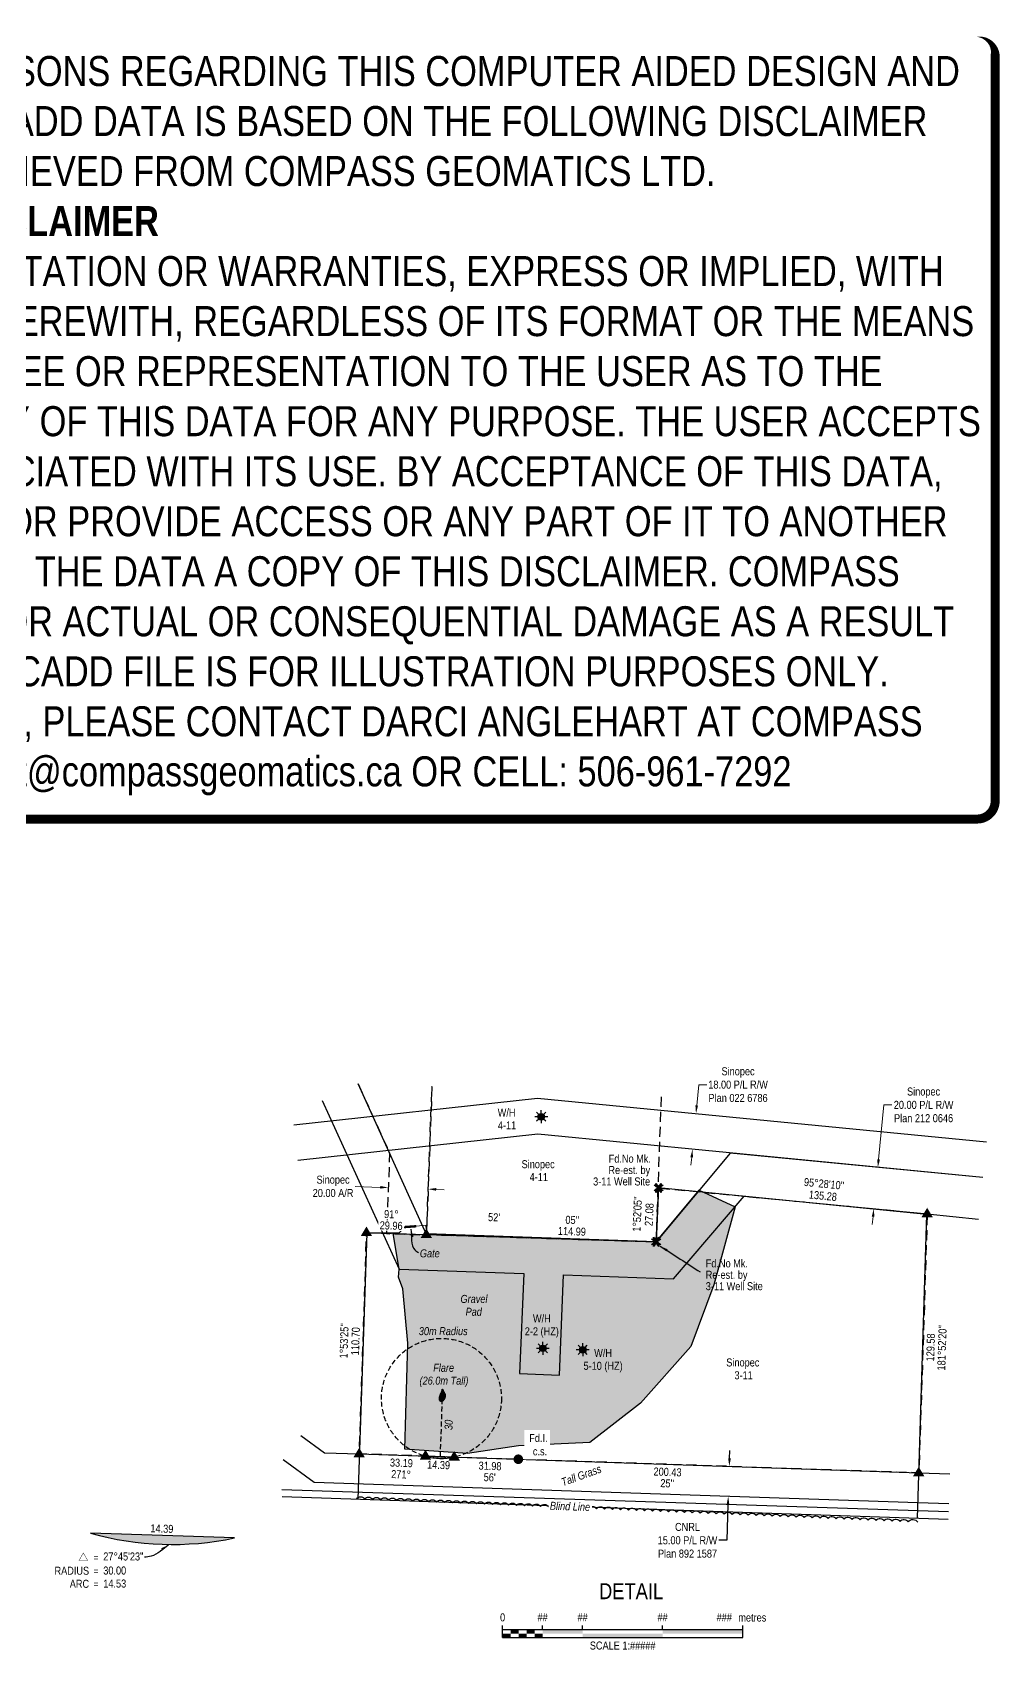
# Model space of a CAD drawing. Extents: x 354407 to 356825, y 6091735 to 6093884.
# Drawn here: x 355616 to 356825, y 6091863 to 6093884 of the extents above; entities that cross this region are included whole.
import ezdxf
from ezdxf.enums import TextEntityAlignment as Align

# ---------------------------------------------------------------- set-up
doc = ezdxf.new("R2010")
doc.units = 0
doc.header["$LTSCALE"] = 5
for name, pattern in [('0', [1, 1, 0]), ('foc-ACCESSROAD', [3.75, 2.5, -1.25]), ('foc-TIELINE', [1.875, 1.25, -0.625])]:
    doc.linetypes.add(name, pattern=pattern)
for name, color, linetype in [('AS-FENCE', 48, 'foc-FENCE'), ('AS-ROADS', 254, 'Continuous'), ('AS-SYMBOL', 7, 'Continuous'), ('C-AR', 13, 'foc-ACCESSROAD'), ('C-RW', 13, 'Continuous'), ('C-WS', 13, 'foc-ACCESSROAD'), ('C-WS-S', 13, 'Continuous'), ('DETAIL-T', 7, 'Continuous'), ('F-RW', 190, 'Continuous'), ('L-BD', 7, 'Continuous'), ('L-MON', 1, 'Continuous'), ('L-MON-T', 1, 'Continuous'), ('L-SEC', 7, 'Continuous'), ('P-BUFFER-PURPLE', 187, 'foc-TIELINE'), ('P-BUFFER-PURPLE-T', 187, 'Continuous'), ('P-TEMP-H', 41, 'Continuous'), ('P-TEMP_WORKSPACE', 46, 'Continuous'), ('T-BUSH', 110, '0'), ('T-BUSH-T', 110, 'Continuous'), ('T-TIE', 201, 'foc-TIELINE')]:
    doc.layers.add(name, color=color, linetype=linetype)
for name, color, linetype, lineweight in [('AS-GENERAL', 48, 'Continuous', 18), ('C-RW-T', 13, 'Continuous', 9), ('C-WS-T', 13, 'Continuous', 9), ('P-TEMP-T', 46, 'Continuous', 18), ('T-TEXT', 48, 'Continuous', 18), ('T-TIE-T', 201, 'Continuous', 18)]:
    doc.layers.add(name, color=color, linetype=linetype, lineweight=lineweight)
doc.layers.add('DISCLAIMER', color=7, linetype='Continuous', plot=False)
doc.styles.add('175L', font='ARIALN.TTF', dxfattribs={"height": 20})
doc.styles.add('80', font='ARIALN.TTF', dxfattribs={"height": 10})
doc.styles.add('80CG', font='ARIALN.TTF', dxfattribs={"height": 10})
doc.styles.add('80L', font='ARIALN.TTF', dxfattribs={"height": 10})
doc.styles.add('80LS', font='ARIALNI.TTF', dxfattribs={"height": 10})
doc.styles.add('foc-LtypeFont', font='ARIALN.TTF', dxfattribs={"height": 7.35})
doc.styles.add('MtXpl_Arial_Narrow', font='ARIALNI.TTF')
doc.linetypes.add('foc-FENCE', pattern='A,10,-1,["X",foc-LtypeFont,S=0.2,R=0,X=-0.625,Y=-0.75],-1.24', length=12.24)
doc.dimstyles.new('Compass 5 000', dxfattribs={"dimscale": 5, "dimtxt": 9, "dimasz": 2, "dimexe": 0.2, "dimexo": 0.0625, "dimgap": 0.5, "dimtad": 0, "dimtih": 1, "dimtoh": 1, "dimzin": 0, "dimdsep": 46, "dimtxsty": '80CG', "dimcen": 0.1, "dimse1": 1, "dimse2": 1, "dimclrd": 256, "dimclrt": 256, "dimaunit": 1, "dimadec": 4, "dimazin": 0, "dimtfac": 0.06, "dimtofl": 0, "dimtmove": 0, "dimatfit": 1, "dimfxl": 0.2, "dimtolj": 1, "dimtzin": 0, "dimlwd": -1, "dimarcsym": 0})

# ---------------------------------------------------------------- blocks, each defined once
blk = doc.blocks.new('GAS')
h = blk.add_hatch(color=255)
h.dxf.hatch_style = 1
edge = h.paths.add_edge_path()
edge.add_arc((0, 0), 0.9, 0, 360)
for p, q in [((-0.81, 0), (-1.62, 0)), ((-0.57, 0.57), (-1.14, 1.14)), ((0, 0.81), (0, 1.62)), ((0.57, 0.57), (1.14, 1.14)), ((1.62, 0), (0.81, 0)), ((-0.57, -0.57), (-1.14, -1.14)), ((0, -0.81), (0, -1.62)), ((1.14, -1.14), (0.57, -0.57))]:
    blk.add_line(p, q)
blk.add_circle((0, 0), 0.8)
blk = doc.blocks.new('FLARE')
h = blk.add_hatch(color=255)
h.dxf.hatch_style = 1
h.paths.add_polyline_path([(0.16, 2.41, 0.114147), (0.13, 2.43), (0.11, 2.44, 0.261551), (0.01, 2.42), (0, 2.41, 0.131268), (-0.03, 2.37), (-0.04, 2.35, 0.041497), (-0.05, 2.33), (-0.05, 2.29, 0.015174), (-0.05, 2.29), (-0.06, 2.24, 0.004376), (-0.06, 2.24), (-0.07, 2.18), (-0.08, 2.11), (-0.09, 2.05), (-0.1, 1.98), (-0.12, 1.91), (-0.14, 1.83), (-0.17, 1.76), (-0.19, 1.68), (-0.22, 1.61), (-0.26, 1.53), (-0.29, 1.46), (-0.32, 1.39), (-0.36, 1.32), (-0.39, 1.25, 0.000505), (-0.39, 1.25), (-0.43, 1.18, 0.002398), (-0.43, 1.18), (-0.46, 1.1, 0.004177), (-0.46, 1.1), (-0.5, 1.03, 0.005735), (-0.5, 1.03), (-0.53, 0.95, 0.006994), (-0.53, 0.95), (-0.56, 0.87, 0.00791), (-0.57, 0.87), (-0.6, 0.78, 0.008323), (-0.6, 0.78), (-0.63, 0.69, 0.008095), (-0.63, 0.68), (-0.66, 0.59, 0.008067), (-0.66, 0.59), (-0.68, 0.49, 0.008387), (-0.68, 0.49), (-0.7, 0.39, 0.009056), (-0.71, 0.38), (-0.72, 0.28, 0.010123), (-0.72, 0.28), (-0.74, 0.18, 0.011689), (-0.74, 0.18), (-0.75, 0.08, 0.013925), (-0.75, 0.08), (-0.75, -0.02, 0.016488), (-0.75, -0.02), (-0.75, -0.11, 0.017255), (-0.75, -0.12), (-0.74, -0.2, 0.01735), (-0.74, -0.2), (-0.73, -0.28, 0.017311), (-0.73, -0.29), (-0.71, -0.36, 0.01715), (-0.71, -0.36), (-0.69, -0.43, 0.016886), (-0.69, -0.44), (-0.66, -0.5, 0.016546), (-0.66, -0.5), (-0.63, -0.56, 0.016164), (-0.63, -0.56), (-0.6, -0.61, 0.016329), (-0.6, -0.62), (-0.57, -0.66, 0.018828), (-0.57, -0.67), (-0.54, -0.71, 0.022087), (-0.53, -0.71), (-0.5, -0.75, 0.025345), (-0.49, -0.76), (-0.46, -0.78, 0.028234), (-0.45, -0.79), (-0.42, -0.82, 0.030298), (-0.41, -0.82), (-0.37, -0.84, 0.031129), (-0.36, -0.85), (-0.32, -0.86, 0.030544), (-0.31, -0.87), (-0.27, -0.88, 0.028465), (-0.26, -0.88), (-0.22, -0.89, 0.025311), (-0.21, -0.89), (-0.16, -0.89, 0.02283), (-0.15, -0.89), (-0.11, -0.89, 0.021226), (-0.1, -0.89), (-0.05, -0.88, 0.020401), (-0.04, -0.88), (0, -0.87, 0.020299), (0.01, -0.87), (0.05, -0.85, 0.020911), (0.06, -0.85), (0.11, -0.83, 0.022277), (0.11, -0.83), (0.15, -0.81, 0.023712), (0.16, -0.8), (0.2, -0.78, 0.022408), (0.21, -0.78), (0.24, -0.75, 0.01993), (0.25, -0.74), (0.28, -0.72, 0.017146), (0.28, -0.71), (0.31, -0.68, 0.014211), (0.32, -0.68), (0.35, -0.64, 0.011221), (0.35, -0.64), (0.37, -0.61, 0.008212), (0.38, -0.61), (0.4, -0.57, 0.005172), (0.4, -0.57), (0.42, -0.54, 0.002523), (0.43, -0.54), (0.45, -0.5, 0.001671), (0.45, -0.5), (0.47, -0.47, 0.001229), (0.47, -0.47), (0.49, -0.44, 0.00075), (0.49, -0.44), (0.51, -0.41, 0.00026), (0.51, -0.41), (0.54, -0.37), (0.56, -0.34), (0.58, -0.3), (0.61, -0.27), (0.63, -0.23, 0.001311), (0.63, -0.23), (0.66, -0.19, 0.003726), (0.66, -0.19), (0.69, -0.15, 0.006065), (0.69, -0.14), (0.72, -0.1, 0.008452), (0.72, -0.1), (0.74, -0.05, 0.010991), (0.75, -0.05), (0.77, 0, 0.013767), (0.77, 0), (0.79, 0.05, 0.016839), (0.8, 0.05), (0.81, 0.1, 0.019104), (0.82, 0.11), (0.83, 0.15, 0.016987), (0.83, 0.16), (0.84, 0.21, 0.013636), (0.84, 0.21), (0.85, 0.26, 0.010244), (0.85, 0.27), (0.86, 0.31, 0.006846), (0.86, 0.32), (0.86, 0.37, 0.003419), (0.86, 0.37), (0.86, 0.41), (0.87, 0.46), (0.87, 0.5), (0.88, 0.54), (0.88, 0.59), (0.89, 0.63, 0.001278), (0.89, 0.63), (0.89, 0.67, 0.004735), (0.89, 0.67), (0.9, 0.71, 0.008354), (0.9, 0.72), (0.9, 0.76, 0.012059), (0.9, 0.76), (0.9, 0.8, 0.015712), (0.9, 0.81), (0.9, 0.85, 0.018457), (0.9, 0.85), (0.9, 0.89, 0.018102), (0.9, 0.9), (0.89, 0.94, 0.016533), (0.89, 0.95), (0.88, 0.99, 0.014576), (0.88, 0.99), (0.87, 1.03, 0.012435), (0.86, 1.04), (0.85, 1.08, 0.010283), (0.85, 1.09), (0.83, 1.13, 0.00824), (0.83, 1.13), (0.81, 1.18, 0.00638), (0.81, 1.18), (0.78, 1.23, 0.004735), (0.78, 1.23), (0.76, 1.29, 0.003388), (0.75, 1.29), (0.73, 1.34, 0.002345), (0.73, 1.34), (0.7, 1.4, 0.001492), (0.7, 1.4), (0.67, 1.46, 0.000746), (0.67, 1.46), (0.63, 1.51), (0.6, 1.57), (0.57, 1.62), (0.55, 1.68), (0.52, 1.73), (0.49, 1.78), (0.47, 1.83), (0.45, 1.87), (0.42, 1.92), (0.4, 1.97), (0.38, 2.02), (0.35, 2.08, 0.000332), (0.35, 2.08), (0.33, 2.13, 0.001849), (0.33, 2.13), (0.3, 2.19, 0.0038), (0.3, 2.19), (0.27, 2.24, 0.006473), (0.27, 2.24), (0.25, 2.29, 0.010865), (0.24, 2.3), (0.22, 2.34, 0.019524), (0.22, 2.34), (0.19, 2.38, 0.041077), (0.18, 2.39)])
at = {"color": 48, "flags": 128}
for points in [[(0.11, -0.72), (0.07, -0.74), (0.03, -0.76), (-0.02, -0.77), (-0.07, -0.78), (-0.11, -0.79), (-0.16, -0.79), (-0.2, -0.79), (-0.25, -0.78), (-0.29, -0.77), (-0.32, -0.76), (-0.36, -0.74), (-0.4, -0.71), (-0.43, -0.68), (-0.46, -0.65), (-0.49, -0.61), (-0.52, -0.56), (-0.54, -0.51), (-0.57, -0.46), (-0.59, -0.4), (-0.61, -0.33), (-0.63, -0.26), (-0.64, -0.19), (-0.65, -0.11), (-0.65, -0.02), (-0.65, 0.07), (-0.64, 0.17), (-0.63, 0.27), (-0.61, 0.36), (-0.58, 0.46), (-0.56, 0.56), (-0.53, 0.66), (-0.5, 0.75), (-0.47, 0.83), (-0.44, 0.91), (-0.41, 0.99), (-0.37, 1.06), (-0.34, 1.13), (-0.3, 1.2), (-0.27, 1.27), (-0.23, 1.34), (-0.2, 1.42), (-0.16, 1.49), (-0.13, 1.57), (-0.1, 1.65), (-0.07, 1.73), (-0.04, 1.8), (-0.02, 1.88), (0, 1.96), (0.01, 2.03), (0.02, 2.1), (0.03, 2.17), (0.04, 2.22), (0.05, 2.27), (0.05, 2.31), (0.06, 2.34), (0.08, 2.35), (0.09, 2.34), (0.11, 2.32), (0.13, 2.29), (0.16, 2.25), (0.18, 2.2), (0.21, 2.14), (0.24, 2.09), (0.26, 2.03), (0.29, 1.98), (0.31, 1.93), (0.33, 1.88), (0.36, 1.83), (0.38, 1.78), (0.41, 1.73), (0.43, 1.68), (0.46, 1.63), (0.49, 1.58), (0.52, 1.52), (0.55, 1.47), (0.58, 1.41), (0.61, 1.35), (0.64, 1.3), (0.67, 1.24), (0.69, 1.19), (0.72, 1.14), (0.74, 1.09), (0.75, 1.05), (0.77, 1), (0.78, 0.96), (0.79, 0.92), (0.8, 0.88), (0.8, 0.84), (0.8, 0.8), (0.8, 0.76), (0.8, 0.72), (0.79, 0.68), (0.79, 0.64), (0.78, 0.6), (0.78, 0.56), (0.77, 0.51), (0.77, 0.47), (0.76, 0.42), (0.76, 0.37), (0.76, 0.33), (0.75, 0.28), (0.74, 0.23), (0.73, 0.18), (0.72, 0.13), (0.7, 0.09), (0.68, 0.04), (0.66, 0), (0.63, -0.05), (0.61, -0.09), (0.58, -0.13), (0.55, -0.17), (0.53, -0.21), (0.5, -0.25), (0.48, -0.28), (0.45, -0.32), (0.43, -0.35), (0.41, -0.38), (0.39, -0.42), (0.37, -0.45), (0.34, -0.48), (0.32, -0.51), (0.3, -0.55), (0.27, -0.58), (0.24, -0.61), (0.21, -0.64), (0.18, -0.67), (0.15, -0.7)], [(0.02, -0.75), (-0.01, -0.76), (-0.03, -0.77), (-0.05, -0.78), (-0.08, -0.78), (-0.11, -0.79), (-0.13, -0.79), (-0.16, -0.79), (-0.18, -0.78), (-0.2, -0.78), (-0.23, -0.77), (-0.25, -0.76), (-0.26, -0.74), (-0.28, -0.73), (-0.3, -0.71), (-0.32, -0.69), (-0.33, -0.66), (-0.35, -0.63), (-0.36, -0.6), (-0.37, -0.57), (-0.39, -0.53), (-0.4, -0.49), (-0.4, -0.45), (-0.41, -0.41), (-0.41, -0.36), (-0.41, -0.31), (-0.4, -0.25), (-0.39, -0.2), (-0.38, -0.14), (-0.37, -0.09), (-0.36, -0.03), (-0.34, 0.02), (-0.32, 0.07), (-0.31, 0.12), (-0.29, 0.16), (-0.27, 0.21), (-0.25, 0.25), (-0.23, 0.29), (-0.21, 0.33), (-0.19, 0.37), (-0.17, 0.41), (-0.15, 0.45), (-0.14, 0.49), (-0.12, 0.53), (-0.1, 0.58), (-0.08, 0.62), (-0.07, 0.66), (-0.06, 0.71), (-0.05, 0.75), (-0.04, 0.79), (-0.03, 0.83), (-0.03, 0.87), (-0.02, 0.9), (-0.02, 0.93), (-0.01, 0.95), (-0.01, 0.96), (0, 0.97), (0.01, 0.96), (0.02, 0.95), (0.03, 0.94), (0.04, 0.91), (0.06, 0.88), (0.07, 0.86), (0.09, 0.82), (0.1, 0.79), (0.12, 0.76), (0.13, 0.74), (0.14, 0.71), (0.16, 0.68), (0.17, 0.65), (0.18, 0.63), (0.2, 0.6), (0.21, 0.57), (0.23, 0.54), (0.25, 0.51), (0.26, 0.47), (0.28, 0.44), (0.3, 0.41), (0.31, 0.38), (0.33, 0.35), (0.34, 0.32), (0.36, 0.29), (0.37, 0.27), (0.38, 0.24), (0.39, 0.22), (0.39, 0.19), (0.4, 0.17), (0.4, 0.15), (0.41, 0.13), (0.41, 0.1), (0.41, 0.08), (0.4, 0.06), (0.4, 0.04), (0.4, 0.01), (0.39, -0.01), (0.39, -0.03), (0.39, -0.06), (0.39, -0.08), (0.38, -0.11), (0.38, -0.14), (0.38, -0.16), (0.38, -0.19), (0.37, -0.22), (0.37, -0.24), (0.36, -0.27), (0.35, -0.3), (0.34, -0.32), (0.32, -0.35), (0.31, -0.37), (0.3, -0.4), (0.28, -0.42), (0.27, -0.44), (0.25, -0.46), (0.24, -0.48), (0.22, -0.5), (0.21, -0.52), (0.2, -0.54), (0.19, -0.56), (0.17, -0.58), (0.16, -0.6), (0.15, -0.61), (0.14, -0.63), (0.12, -0.65), (0.11, -0.67), (0.09, -0.69), (0.08, -0.7), (0.06, -0.72), (0.04, -0.74)]]:
    blk.add_lwpolyline(points, close=True, dxfattribs=at)
blk = doc.blocks.new('STRIA')
blk.add_hatch(color=255).paths.add_polyline_path([(-0.04, 1.52), (-1.47, -0.87), (1.39, -0.87)])
blk = doc.blocks.new('STRIAA')
blk.add_blockref('STRIA', (0, 0))
blk = doc.blocks.new('STRIB')
at = {"color": 1}
blk.add_solid([(-1.12, -0.67), (-0.04, 1.13), (1.04, -0.67)], dxfattribs=at)
blk = doc.blocks.new('STRIBB')
blk.add_blockref('STRIB', (0, 0))
blk = doc.blocks.new('STRICC')
for name in ['STRIAA', 'STRIBB']:
    blk.add_blockref(name, (0, 0))
blk = doc.blocks.new('fdspike')
blk.add_blockref('STRICC', (0, 0))
blk = doc.blocks.new('fdia')
at = {"color": 255, "const_width": 1}
blk.add_lwpolyline([(-0.5, 0, 1), (0.5, 0, 1)], format="xyb", close=True, dxfattribs=at)
blk = doc.blocks.new('Fdiaa')
blk.add_blockref('fdia', (0, 0))
blk = doc.blocks.new('fdib')
at = {"color": 1, "const_width": 1.6}
blk.add_lwpolyline([(-0.4, 0, 1), (0.4, 0, 1)], format="xyb", close=True, dxfattribs=at)
at = {"color": 1}
blk.add_circle((0, 0), 0.8, dxfattribs=at)
blk = doc.blocks.new('Fdibb')
blk.add_blockref('fdib', (0, 0))
blk = doc.blocks.new('fdicc')
for name in ['Fdibb', 'Fdiaa']:
    blk.add_blockref(name, (0, 0))
blk = doc.blocks.new('FDI')
blk.add_blockref('fdicc', (0, 0))
blk = doc.blocks.new('TEMP')
h = blk.add_hatch(color=255)
h.dxf.hatch_style = 1
h.paths.add_polyline_path([(0, 0.25), (-0.67, 1.15), (-0.67, 0.67), (-1.15, 0.67), (-0.25, 0), (-1.15, -0.67), (-0.67, -0.67), (-0.67, -1.15), (0, -0.25), (0.67, -1.15), (0.67, -0.67), (1.15, -0.67), (0.25, 0), (1.15, 0.67), (0.67, 0.67), (0.67, 1.15)])
h.paths.add_polyline_path([(0.57, 0.85), (0.57, 0.57), (0.85, 0.57), (0.08, 0), (0.85, -0.57), (0.57, -0.57), (0.57, -0.85), (0, -0.08), (-0.57, -0.85), (-0.57, -0.57), (-0.85, -0.57), (-0.08, 0), (-0.85, 0.57), (-0.57, 0.57), (-0.57, 0.85), (0, 0.08)], flags=16)
h = blk.add_hatch(color=1)
h.dxf.hatch_style = 1
h.paths.add_polyline_path([(0, 0.08), (-0.57, 0.85), (-0.57, 0.57), (-0.85, 0.57), (-0.08, 0), (-0.85, -0.57), (-0.57, -0.57), (-0.57, -0.85), (0, -0.08), (0.57, -0.85), (0.57, -0.57), (0.85, -0.57), (0.08, 0), (0.85, 0.57), (0.57, 0.57), (0.57, 0.85)])
at = {"color": 1}
for p, q in [((-0.08, 0), (0.08, 0)), ((0, 0.08), (0, -0.08))]:
    blk.add_line(p, q, dxfattribs=at)
at = {"color": 255, "flags": 128}
blk.add_lwpolyline([(-0.25, 0), (-1.15, 0.67), (-0.67, 0.67), (-0.67, 1.15), (0, 0.25), (0.67, 1.15), (0.67, 0.67), (1.15, 0.67), (0.25, 0), (1.15, -0.67), (0.67, -0.67), (0.67, -1.15), (0, -0.25), (-0.67, -1.15), (-0.67, -0.67), (-1.15, -0.67)], close=True, dxfattribs=at)
at = {"color": 1, "flags": 128}
blk.add_lwpolyline([(-0.08, 0), (-0.85, 0.57), (-0.57, 0.57), (-0.57, 0.85), (0, 0.08), (0.57, 0.85), (0.57, 0.57), (0.85, 0.57), (0.08, 0), (0.85, -0.57), (0.57, -0.57), (0.57, -0.85), (0, -0.08), (-0.57, -0.85), (-0.57, -0.57), (-0.85, -0.57)], close=True, dxfattribs=at)
blk = doc.blocks.new('*D382')
at = {"layer": 'C-RW-T', "transparency": 16777216}
for p, q in [((356446.5, 6092543), (356449, 6092569.1)), ((356449, 6092569.1), (356459, 6092569.1)), ((356440.2, 6092478.4), (356439.2, 6092468.4))]:
    blk.add_line(p, q, dxfattribs=at)
at = {"layer": 'C-RW-T', "linetype": 'Continuous', "transparency": 16777216}
for points in [[(356444.8, 6092543.2), (356448.1, 6092542.9), (356445.5, 6092533.1)], [(356438.5, 6092478.5), (356441.8, 6092478.2), (356441.1, 6092488.3)]]:
    blk.add_solid(points, dxfattribs=at)
at = {"layer": 'C-RW-T', "linetype": 'Continuous', "transparency": 16777216, "insert": (356498.1, 6092569.1), "char_height": 10, "attachment_point": 5, "style": '80CG'}
blk.add_mtext('\\A1;Sinopec\\P18.00 P/L R/W\\PPlan 022 6786', dxfattribs=at)
blk = doc.blocks.new('*D383')
at = {"layer": 'C-RW-T', "transparency": 16777216}
for p, q in [((356673.8, 6092475.7), (356680.4, 6092543.8)), ((356680.4, 6092543.8), (356690.4, 6092543.8)), ((356666.8, 6092404.2), (356665.9, 6092394.2))]:
    blk.add_line(p, q, dxfattribs=at)
at = {"layer": 'C-RW-T', "linetype": 'Continuous', "transparency": 16777216}
for points in [[(356672.1, 6092475.9), (356675.5, 6092475.5), (356672.8, 6092465.7)], [(356665.2, 6092404.4), (356668.5, 6092404), (356667.8, 6092414.1)]]:
    blk.add_solid(points, dxfattribs=at)
at = {"layer": 'C-RW-T', "linetype": 'Continuous', "transparency": 16777216, "insert": (356730, 6092543.8), "char_height": 10, "attachment_point": 5, "style": '80CG'}
blk.add_mtext('\\A1;Sinopec\\P20.00 P/L R/W\\PPlan 212 0646', dxfattribs=at)
blk = doc.blocks.new('*D384')
at = {"layer": 'F-RW', "transparency": 16777216}
for p, q in [((356487.5, 6092102), (356487.8, 6092112)), ((356485.5, 6092044.6), (356484, 6091999.7)), ((356484, 6091999.7), (356474, 6091999.7))]:
    blk.add_line(p, q, dxfattribs=at)
at = {"layer": 'F-RW', "linetype": 'Continuous', "transparency": 16777216}
for points in [[(356485.8, 6092102.1), (356489.1, 6092102), (356487.1, 6092092)], [(356483.8, 6092044.6), (356487.2, 6092044.5), (356485.8, 6092054.6)]]:
    blk.add_solid(points, dxfattribs=at)
at = {"layer": 'F-RW', "linetype": 'Continuous', "transparency": 16777216, "insert": (356434.9, 6091999.7), "char_height": 10, "attachment_point": 5, "style": '80CG'}
blk.add_mtext('\\A1;CNRL\\P15.00 P/L R/W\\PPlan 892 1587', dxfattribs=at)
blk = doc.blocks.new('*U396')
at = {"color": 0}
for p, q in [((-150, 0), (-150, 15)), ((-150, 10), (150.2, 10)), ((-150, 0), (150.2, 0)), ((-100, 10), (-100, 15)), ((-50, 10), (-50, 15)), ((50, 10), (50, 15)), ((150.2, 0), (150.2, 15))]:
    blk.add_line(p, q, dxfattribs=at)
for points in [[(-150, 5), (-140, 5), (-150, 0), (-140, 0)], [(-140, 10), (-130, 10), (-140, 5), (-130, 5)], [(-130, 5), (-120, 5), (-130, 0), (-120, 0)], [(-120, 10), (-110, 10), (-120, 5), (-110, 5)], [(-110, 5), (-100, 5), (-110, 0), (-100, 0)], [(-100, 10), (-50, 10), (-100, 5), (-50, 5)], [(-50, 5), (50, 5), (-50, 0), (50, 0)], [(50, 10), (150.2, 10), (50, 5), (150.2, 5)]]:
    blk.add_solid(points, dxfattribs=at)
at = {"color": 0, "style": '80'}
blk.add_text('metres', height=10, dxfattribs=at).set_placement((162.2, 20), align=Align.CENTER)
at = {"color": 0, "char_height": 10, "style": '80'}
for s, insert, attachment_point in [('0', (-150, 30.2), 2), ('##', (-100, 30.2), 2), ('##', (-50, 30.2), 2), ('##', (50, 30.2), 2), ('###', (136.7, 30.2), 3), ('SCALE 1:#####', (0.1, -5), 2)]:
    blk.add_mtext(s, dxfattribs=dict(at, insert=insert, attachment_point=attachment_point))
blk = doc.blocks.new('TRIA')
blk.add_hatch(color=255).paths.add_polyline_path([(-0.04, 1.52), (-1.47, -0.87), (1.39, -0.87)])
blk = doc.blocks.new('TRIAA')
blk.add_blockref('TRIA', (0, 0))
blk = doc.blocks.new('TRIB')
at = {"color": 1}
blk.add_lwpolyline([(-1.12, -0.67), (-0.04, 1.13), (1.04, -0.67)], close=True, dxfattribs=at)
blk = doc.blocks.new('TRIBB')
blk.add_blockref('TRIB', (0, 0))
blk = doc.blocks.new('TRICC')
for name in ['TRIAA', 'TRIBB']:
    blk.add_blockref(name, (0, 0))
blk = doc.blocks.new('plspike')
blk.add_blockref('TRICC', (0, 0))
blk = doc.blocks.new('*D387')
at = {"layer": 'C-RW-T', "transparency": 16777216}
for p, q in [((356050.9, 6092440.8), (356019.7, 6092442)), ((356120.7, 6092438.2), (356130.7, 6092437.8))]:
    blk.add_line(p, q, dxfattribs=at)
at = {"layer": 'C-RW-T', "linetype": 'Continuous', "transparency": 16777216}
for points in [[(356051, 6092442.5), (356050.9, 6092439.2), (356060.9, 6092440.5)], [(356120.8, 6092439.9), (356120.7, 6092436.6), (356110.7, 6092438.6)]]:
    blk.add_solid(points, dxfattribs=at)
at = {"layer": 'C-RW-T', "linetype": 'Continuous', "transparency": 16777216, "insert": (355991.9, 6092442), "char_height": 10, "attachment_point": 5, "style": '80CG'}
blk.add_mtext('\\A1;Sinopec\\P20.00 A/R', dxfattribs=at)
blk = doc.blocks.new('curve')
at = {"const_width": 0.1}
blk.add_lwpolyline([(-4.99, 5.39), (-6.08, 3.49), (-3.89, 3.49)], close=True, dxfattribs=at)
at = {"style": '80'}
for p in [(-2.44, 3.36), (-2.44, -0.04), (-2.44, -3.3)]:
    blk.add_text('=', height=1.8, dxfattribs=at).set_placement(p)
for s, p in [('RADIUS', (-3.54, -0.05)), ('ARC', (-3.54, -3.31))]:
    blk.add_text(s, height=2, dxfattribs=at).set_placement(p, align=Align.RIGHT)
for tag, p in [('DELTA', (0, 3.52)), ('CURVE_RADIUS', (0, 0)), ('ARC_LENGTH', (0, -3.26))]:
    blk.add_attdef(tag, p, '', height=2, dxfattribs=at)
blk = doc.blocks.new('Disclaimer_Legal')
at = {"layer": 'DISCLAIMER', "color": 254, "flags": 128}
blk.add_lwpolyline([(-3612.9, -1104.6, 37.5, 37.5, 0), (4096.1, -1104.6, 37.5, 37.5, 0.414214), (4171.1, -1029.6, 37.5, 37.5, 0), (4171.1, 2078.7, 37.5, 0, 0.414214), (4096.1, 2153.7, 0, 0, 0), (-3612.9, 2153.7, 0, 0, 0.414214), (-3687.9, 2078.7, 0, 0, 0), (-3687.9, -1029.6, 0, 37.5, 0.414214)], format="xyseb", close=True, dxfattribs=at)
at = {"layer": 'DISCLAIMER', "color": 254, "insert": (241.6, 533.9), "char_height": 125, "width": 7717.568, "attachment_point": 5, "style": '80'}
blk.add_mtext('NOTICE TO THE CORPORATION, PERSON &/OR PERSONS REGARDING THIS COMPUTER AIDED DESIGN AND DRAFTING (CADD) FILES. ACCEPTANCE OF THE CADD DATA IS BASED ON THE FOLLOWING DISCLAIMER WHICH COVERS ALL CADD DATA RECIEVED FROM COMPASS GEOMATICS LTD.\\P{\\fArial Narrow|b1|i0|c0|p34;DISCLAIMER}\\PCOMPASS GEOMATICS LTD. MAKES NO REPRESENTATION OR WARRANTIES, EXPRESS OR IMPLIED, WITH RESPECT TO THE REUSE OF THE DATA PROVIDED HEREWITH, REGARDLESS OF ITS FORMAT OR THE MEANS OF ITS TRANSMISSION. THERE IS NO GUARANTEE OR REPRESENTATION TO THE USER AS TO THE ACCURACY, CURRENCY, SUITABILITY OR RELIABILITY OF THIS DATA FOR ANY PURPOSE. THE USER ACCEPTS THE DATA "AS IS", AND ASSUMES ALL RISKS ASSOCIATED WITH ITS USE. BY ACCEPTANCE OF THIS DATA, THE USER AGREES NOT TO TRANSMIT THIS DATA OR PROVIDE ACCESS OR ANY PART OF IT TO ANOTHER PARTY UNLESS THE USER SHALL INCLUDE WITH THE DATA A COPY OF THIS DISCLAIMER. COMPASS GEOMATICS LTD. ASSUMES NO RESPONSIBILITY FOR ACTUAL OR CONSEQUENTIAL DAMAGE AS A RESULT OF ANY USER\'S RELIANCE ON THIS DATA. THIS CADD FILE IS FOR ILLUSTRATION PURPOSES ONLY.\\PIF YOU REQUIRE MORE ACCURATE INFORMATION, PLEASE CONTACT DARCI ANGLEHART AT COMPASS GEOMATICS LTD. VIA EMAIL: darci.anglehart@compassgeomatics.ca OR CELL: 506-961-7292', dxfattribs=at)

msp = doc.modelspace()

# ---------------------------------------------------------------- hatches: boundary and pattern name
at = {"layer": 'AS-ROADS', "linetype": 'Continuous'}
h = msp.add_hatch(color=256, dxfattribs=at)
h.dxf.hatch_style = 1
h.paths.add_polyline_path([(356085.436, 6092245.999), (356079.053, 6092313.85), (356073.82, 6092328.441), (356074.552, 6092338.661), (356066.891, 6092383.141), (356108.643, 6092381.769), (356395.856, 6092372.739), (356449.614, 6092437.169), (356494.439, 6092416.632), (356467.693, 6092319.112), (356439.174, 6092241.912), (356376.323, 6092171.184), (356312.735, 6092121.751), (356223.829, 6092117.631), (356160.041, 6092108.229), (356081.778, 6092113.464)])
at = {"layer": 'P-TEMP-H', "linetype": 'Continuous'}
h = msp.add_hatch(color=256, dxfattribs=at)
h.dxf.hatch_style = 1
edge = h.paths.add_edge_path()
edge.add_line((356143.563, 6092103.684), (356107.614, 6092104.901))
edge.add_arc((356128.053, 6092177.043), 74.981, 254.182017, 281.938401)
h = msp.add_hatch(color=256, dxfattribs=at)
h.dxf.hatch_style = 1
edge = h.paths.add_edge_path()
edge.add_line((355868.475, 6092002.6), (355688.73, 6092008.688))
edge.add_arc((355790.922, 6092369.395), 374.904, 254.182017, 281.938401)

# ---------------------------------------------------------------- linework, layer by layer
at = {"layer": 'AS-FENCE', "flags": 128}
for points in [[(356722.339, 6092027.477), (356734.098, 6092407.054), (356398.828, 6092439.999), (356395.856, 6092372.739), (356109.201, 6092382.532)], [(356109.111, 6092382.874), (356108.143, 6092393.514)], [(356074.111, 6092383.397), (356033.898, 6092383.604), (356022.817, 6092051.297)], [(355928.172, 6092054.52), (356760.797, 6092026.167)]]:
    msp.add_lwpolyline(points, dxfattribs=at)
at = {"layer": 'AS-GENERAL', "flags": 128}
msp.add_lwpolyline([(356074.111, 6092383.397), (356081.371, 6092391.172), (356095.833, 6092392.209), (356108.143, 6092393.514)], dxfattribs=at)
at = {"layer": 'AS-GENERAL', "linetype": 'Continuous', "const_width": 2.999, "flags": 128}
msp.add_lwpolyline([(356095.833, 6092392.209), (356081.371, 6092391.172)], dxfattribs=at)
at = {"layer": 'AS-ROADS', "linetype": 'Continuous', "flags": 128}
msp.add_lwpolyline([(356085.436, 6092245.999), (356079.053, 6092313.85), (356073.82, 6092328.441), (356074.552, 6092338.661), (356066.891, 6092383.141), (356108.643, 6092381.769), (356395.856, 6092372.739), (356449.614, 6092437.169), (356494.439, 6092416.632), (356467.693, 6092319.112), (356439.174, 6092241.912), (356376.323, 6092171.184), (356312.735, 6092121.751), (356223.829, 6092117.631), (356160.041, 6092108.229)], dxfattribs=at)
at = {"layer": 'AS-ROADS', "flags": 128}
msp.add_lwpolyline([(356160.041, 6092108.229), (356081.778, 6092113.464), (356085.436, 6092245.999)], dxfattribs=at)
at = {"layer": 'C-AR', "flags": 128}
msp.add_lwpolyline([(356023.221, 6092570.139), (356062.541, 6092483.432), (356058.765, 6092382.986), (356108.718, 6092381.147), (356115.454, 6092566.743)], dxfattribs=at)
at = {"layer": 'C-RW', "flags": 128}
for points in [[(356804.021, 6092452.96), (356488.44, 6092483.703), (356395.856, 6092372.739), (356108.643, 6092381.769), (356023.221, 6092570.139)], [(355942.82, 6092519.087), (356247.576, 6092552.354), (356808.611, 6092497.707)], [(355978.229, 6092549.478), (356074.552, 6092338.661), (356230.161, 6092333.186), (356224.983, 6092208.068), (356274.927, 6092206.001), (356280.118, 6092331.428), (356417.346, 6092326.599), (356505.656, 6092429.732), (356734.676, 6092407.722), (356798.708, 6092401.155)], [(356804.021, 6092452.96), (356247.738, 6092507.152), (355947.701, 6092474.388)]]:
    msp.add_lwpolyline(points, dxfattribs=at)
at = {"layer": 'C-WS', "flags": 128}
for points in [[(356115.454, 6092566.743), (356108.643, 6092381.769), (356395.856, 6092372.739)], [(356395.856, 6092372.739), (356402.393, 6092556.536)], [(356033.823, 6092384.227), (356108.643, 6092381.769), (356395.856, 6092372.739), (356398.828, 6092439.999), (356734.676, 6092407.722), (356724.091, 6092084.022), (356024.698, 6092107.709), (356033.823, 6092384.227)]]:
    msp.add_lwpolyline(points, dxfattribs=at)
at = {"layer": 'F-RW', "flags": 128}
for points in [[(355951.518, 6092130.696), (355981.15, 6092109.184), (356024.698, 6092107.709), (356724.091, 6092084.022), (356762.728, 6092082.886)], [(356761.49, 6092045.43), (356722.822, 6092046.553), (355968.054, 6092072.116), (355929.375, 6092100.216)]]:
    msp.add_lwpolyline(points, dxfattribs=at)
at = {"layer": 'L-SEC', "flags": 128}
msp.add_lwpolyline([(356761.156, 6092035.337), (355927.861, 6092062.887)], dxfattribs=at)
at = {"layer": 'P-BUFFER-PURPLE'}
msp.add_circle((356127.406, 6092177.034), 74.981, dxfattribs=at)
at = {"layer": 'P-TEMP_WORKSPACE'}
for points in [[(356143.563, 6092103.684), (356107.614, 6092104.901, 0.1217057)], [(355868.475, 6092002.6), (355688.73, 6092008.688, 0.1217057)]]:
    msp.add_lwpolyline(points, format="xyb", close=True, dxfattribs=at)
at = {"layer": 'T-BUSH', "linetype": 'Continuous', "flags": 128}
msp.add_lwpolyline([(356021.413, 6092051.74, -0.52056705), (356031.401, 6092051.322, -0.52056705), (356041.39, 6092050.903, -0.52056705), (356051.379, 6092050.485, -0.52056705), (356061.367, 6092050.066, -0.52056705), (356071.356, 6092049.647, -0.52056705), (356081.345, 6092049.229, -0.52056705), (356091.333, 6092048.81, -0.52056705), (356101.322, 6092048.392, -0.52056705), (356111.311, 6092047.973, -0.52056705), (356121.299, 6092047.554, -0.52056705), (356131.288, 6092047.136, -0.52056705), (356141.277, 6092046.717, -0.52056705), (356151.265, 6092046.299, -0.52056705), (356161.254, 6092045.88, -0.52056705), (356171.243, 6092045.461, -0.52056705), (356181.231, 6092045.043, -0.52056705), (356191.22, 6092044.624, -0.52056705), (356201.209, 6092044.206, -0.52056705), (356211.197, 6092043.787, -0.52056705), (356221.186, 6092043.369, -0.52056705), (356231.175, 6092042.95, -0.52056705), (356241.163, 6092042.531, -0.52056705), (356251.152, 6092042.113, -0.52056705), (356261.141, 6092041.694, -0.52056705), (356271.129, 6092041.276, -0.52056705), (356281.118, 6092040.857, -0.52056705), (356291.107, 6092040.438, -0.52056705), (356301.095, 6092040.02, -0.52056705), (356311.084, 6092039.601, -0.52056705), (356321.073, 6092039.183, -0.52056705), (356331.061, 6092038.764, -0.52056705), (356341.05, 6092038.345, -0.52056705), (356351.039, 6092037.927, -0.52056705), (356361.027, 6092037.508, -0.52056705), (356371.016, 6092037.09, -0.52056705), (356381.005, 6092036.671, -0.52056705), (356390.994, 6092036.253, -0.52056705), (356400.982, 6092035.834, -0.52056705), (356410.971, 6092035.415, -0.52056705), (356420.96, 6092034.997, -0.52056705), (356430.948, 6092034.578, -0.52056705), (356440.937, 6092034.16, -0.52056705), (356450.926, 6092033.741, -0.52056705), (356460.914, 6092033.322, -0.52056705), (356470.903, 6092032.904, -0.52056705), (356480.892, 6092032.485, -0.52056705), (356490.88, 6092032.067, -0.52056705), (356500.869, 6092031.648, -0.52056705), (356510.858, 6092031.229, -0.52056705), (356520.846, 6092030.811, -0.52056705), (356530.835, 6092030.392, -0.52056705), (356540.824, 6092029.974, -0.52056705), (356550.812, 6092029.555, -0.52056705), (356560.801, 6092029.137, -0.52056705), (356570.79, 6092028.718, -0.52056705), (356580.778, 6092028.299, -0.52056705), (356590.767, 6092027.881, -0.52056705), (356600.756, 6092027.462, -0.52056705), (356610.744, 6092027.044, -0.52056705), (356620.733, 6092026.625, -0.52056705), (356630.722, 6092026.206, -0.52056705), (356640.71, 6092025.788, -0.52056705), (356650.699, 6092025.369, -0.52056705), (356660.688, 6092024.951, -0.52056705), (356670.676, 6092024.532, -0.52056705), (356680.665, 6092024.113, -0.52056705), (356690.654, 6092023.695, -0.52056705), (356700.642, 6092023.276, -0.52056705), (356710.631, 6092022.858, -0.52056705), (356722.8, 6092022.348, -0.52056705)], format="xyb", dxfattribs=at)
at = {"layer": 'T-TIE', "flags": 128}
msp.add_lwpolyline([(356128.101, 6092176.252), (356125.515, 6092102.105)], dxfattribs=at)

# ---------------------------------------------------------------- block references
at = {"xscale": 0.3, "yscale": 0.3, "zscale": 0.3}
msp.add_blockref('Disclaimer_Legal', (355568.124, 6093232.43), dxfattribs=at)
at = {"layer": 'AS-SYMBOL', "xscale": 4.998718550000008, "yscale": 4.998718550000008, "zscale": 4.998718550000008}
for name, p in [('GAS', (356254.058, 6092239.587)), ('GAS', (356303.963, 6092237.777)), ('FLARE', (356128.053, 6092177.043))]:
    msp.add_blockref(name, p, dxfattribs=at)
at = {"layer": 'C-WS-S', "linetype": 'Continuous', "xscale": 4.998718550000005, "yscale": 4.998718550000005, "zscale": 4.998718550000005}
msp.add_blockref('GAS', (356252.043, 6092529.033), dxfattribs=at)
at = {"layer": 'DETAIL-T', "xscale": 0.99974371, "yscale": 0.99974371, "zscale": 0.99974371}
msp.add_blockref('*U396', (356353.754, 6091878.2), dxfattribs=at)
at = {"layer": 'L-MON', "color": 2, "xscale": 4.998718550000008, "yscale": 4.998718550000008, "zscale": 4.998718550000008}
msp.add_blockref('TEMP', (356398.828, 6092439.999), dxfattribs=at)
at = {"layer": 'L-MON', "xscale": 4.998718550000008, "yscale": 4.998718550000008, "zscale": 4.998718550000008}
for p in [(356734.676, 6092407.722), (356108.643, 6092381.769), (356024.698, 6092107.709), (356724.091, 6092084.022)]:
    msp.add_blockref('fdspike', p, dxfattribs=at)
at = {"layer": 'L-MON', "linetype": 'Continuous'}
for name, p, xscale, yscale, zscale in [('TEMP', (356395.856, 6092372.739), 4.99871855, 4.99871855, 4.99871855), ('plspike', (356143.563, 6092103.684), 4.998718550000005, 4.998718550000005, 4.998718550000005)]:
    msp.add_blockref(name, p, dxfattribs=dict(at, xscale=xscale, yscale=yscale, zscale=zscale))
at = {"layer": 'P-TEMP-T', "xscale": 4.99871855, "yscale": 4.99871855, "zscale": 4.99871855}
msp.add_blockref('curve', (355704.642, 6091956.946), dxfattribs=at).add_auto_attribs({'DELTA': '27%%d45\'23"', 'CURVE_RADIUS': '30.00', 'ARC_LENGTH': '14.53'})

# ---------------------------------------------------------------- texts
at = {"layer": 'C-WS-T', "char_height": 9.99744, "attachment_point": 1, "line_spacing_factor": 0.961801, "style": '175L'}
for s, insert, width in [('\\pi16.809;W/H\\P\\pi17.048;4-11', (356180.853, 6092539.307), 54.76536), ('\\pi0.30913;Sinopec\\P\\pi10.354;4-11', (356227.214, 6092474.705), 41.37861), ('\\pi16.809;W/H\\P\\pi6.5797;2-2 (HZ)', (356224.919, 6092281.9), 54.76536), ('\\pi16.809;W/H\\P\\pi3.4632;5-10 (HZ)', (356301.457, 6092238.786), 54.76536), ('\\pi0.30913;Sinopec\\P\\pi10.518;3-11', (356483.059, 6092226.972), 41.37861)]:
    msp.add_mtext(s, dxfattribs=dict(at, insert=insert, width=width))
at = {"layer": 'DETAIL-T', "color": 3, "insert": (356364.411, 6091936.133), "char_height": 19.9949, "width": 223.80065, "attachment_point": 5, "style": '80CG'}
msp.add_mtext('DETAIL', dxfattribs=at)
at = {"layer": 'L-BD', "style": '80L'}
for s, height, rotation, p in [("95°28'10''", 9.9974, 354.5103, (356605.585, 6092445.237)), ("1°52'05''", 9.9974, 87.4695, (356372.046, 6092407.367)), ('135.28', 9.9974, 354.5103, (356604.151, 6092430.31)), ('27.08', 9.9974, 87.4695, (356387.027, 6092406.705)), ("1°53'25''", 9.9974, 88.1099, (356005.605, 6092249.02)), ("181°52'20''", 9.99744, 88.1271, (356752.957, 6092240.292)), ('110.70', 9.9974, 88.1099, (356019.843, 6092248.55)), ('129.58', 9.9974, 88.1271, (356738.719, 6092240.758))]:
    msp.add_text(s, height=height, rotation=rotation, dxfattribs=at).set_placement(p, align=Align.MIDDLE)
at = {"layer": 'L-BD', "linetype": 'Continuous', "style": '80L'}
for s, rotation, p in [("52'", 358.1992, (356193.104, 6092403.415)), ('114.99', 358.1992, (356290.432, 6092385.835)), ("05''", 358.1992, (356290.88, 6092400.075)), ('271°', 358.0662, (356076.851, 6092082.19)), ('14.39', 358.0662, (356123.798, 6092093.935)), ('31.98', 358.0662, (356188.111, 6092092.676)), ('200.43', 358.0578, (356409.972, 6092085.162)), ("56'", 358.0662, (356187.63, 6092078.438)), ("25''", 358.0578, (356409.489, 6092070.924))]:
    msp.add_text(s, height=9.9974, rotation=rotation, dxfattribs=at).set_placement(p, align=Align.MIDDLE)
at = {"layer": 'L-MON-T', "char_height": 9.99744, "attachment_point": 1, "line_spacing_factor": 0.855, "style": '80L'}
for s, insert, width in [('\\pi32.148;Fd.No Mk.\\P\\pi31.814;Re-est. by\\P\\pi12.692;3-11 Well Site', (356304.251, 6092481.651), 83.02823), ('Fd.No Mk.\\PRe-est. by\\P3-11 Well Site', (356457.703, 6092350.787), 70.89356)]:
    msp.add_mtext(s, dxfattribs=dict(at, insert=insert, width=width))
at = {"layer": 'P-BUFFER-PURPLE-T', "insert": (356098.902, 6092266.113), "char_height": 9.99744, "width": 60.76655, "attachment_point": 1, "line_spacing_factor": 0.961801, "style": '175L'}
msp.add_mtext('\\pi0.15569;{\\fArial Narrow|b0|i1|c0|p34;30m Radius}', dxfattribs=at)
at = {"layer": 'P-TEMP-T', "linetype": 'Continuous', "style": '80L'}
msp.add_text('14.39', height=9.9974, rotation=358.0662, dxfattribs=at).set_placement((355777.945, 6092014.345), align=Align.MIDDLE)
at = {"layer": 'T-BUSH-T', "linetype": 'Continuous', "style": '80LS'}
msp.add_text('Tall Grass', height=9.9974, rotation=20, dxfattribs=at).set_placement((356302.04, 6092080.74), align=Align.MIDDLE_CENTER)
at = {"layer": 'T-TEXT', "char_height": 9.99744, "attachment_point": 1, "line_spacing_factor": 0.961801, "style": '175L'}
for s, insert, width in [('\\pi0.60578;{\\fArial Narrow|b0|i1|c0|p34;Gate}', (356099.802, 6092363.328), 24.6503), ('\\pi0.60578;{\\fArial Narrow|b0|i1|c0|p34;Gravel\\P\\pi6.9684;Pad}', (356150.547, 6092306.356), 34.3204), ('\\pi17.641;{\\fArial Narrow|b0|i1|c0|p34;Flare\\P\\pi0.53417;(26.0m Tall)}', (356099.418, 6092220.281), 60.53469)]:
    msp.add_mtext(s, dxfattribs=dict(at, insert=insert, width=width))
at = {"layer": 'T-TIE-T', "insert": (356131.112, 6092137.39), "char_height": 9.99744, "width": 12.94798, "attachment_point": 1, "rotation": 88.00241, "line_spacing_factor": 0.961801, "style": '175L'}
msp.add_mtext('\\pi0.36369;{\\fArial Narrow|b0|i1|c0|p34;30}', dxfattribs=at)

# ---------------------------------------------------------------- dimensions: what is measured, and where the dimension line sits
at = {"layer": 'C-RW-T', "color": 2, "linetype": 'Continuous'}
for base, p1, p2, angle, text, picture, middle in [((356445.485, 6092533.077), (356675.67, 6092465.464), (356680.03, 6092510.231), 84.436645, 'Sinopec\\P18.00 P/L R/W\\PPlan 022 6786', '*D382', (356498.082, 6092569.12)), ((356672.828, 6092465.741), (356667.029, 6092414.223), (356672.055, 6092465.816), 84.435931, 'Sinopec\\P20.00 P/L R/W\\PPlan 212 0646', '*D383', (356729.968, 6092543.762))]:
    dim = msp.add_linear_dim(base=base, p1=p1, p2=p2, angle=angle, text=text, dimstyle='Compass 5 000', dxfattribs=at)
    dim.commit()
    dim.dimension.update_dxf_attribs({"geometry": picture, "text_midpoint": middle, "dimtype": 161})
at = {"layer": 'F-RW', "color": 2, "linetype": 'Continuous'}
dim = msp.add_linear_dim(base=(356485.843, 6092054.579), p1=(356483.97, 6092092.154), p2=(356482.701, 6092054.686), angle=268.060209, text='CNRL\\P15.00 P/L R/W\\PPlan 892 1587', dimstyle='Compass 5 000', dxfattribs=at)
dim.commit()
dim.dimension.update_dxf_attribs({"geometry": '*D384', "text_midpoint": (356434.899, 6091999.734), "dimtype": 161})

# ---------------------------------------------------------------- leaders
at = {"layer": 'L-MON', "linetype": 'Continuous', "path_type": 1}
msp.add_leader([(356400.917, 6092367.355), (356450.888, 6092335.044)], dimstyle='Compass 5 000', override={"dimgap": 0.5, "dimtad": 0}, dxfattribs=at)
at = {"layer": 'P-TEMP-T', "path_type": 1}
msp.add_leader([(355786.291, 6091993.808), (355764.604, 6091979.783), (355756.099, 6091978.508)], dimstyle='Compass 5 000', override={"dimgap": 0.5, "dimtad": 0}, dxfattribs=at)

# ---------------------------------------------------------------- next in the draw order: texts
at = {"layer": 'L-BD', "linetype": 'Continuous', "char_height": 9.9974, "attachment_point": 2, "style": '80L', "bg_fill": 3, "box_fill_scale": 1.15, "bg_fill_color": 256, "bg_fill_true_color": 256, "bg_fill_transparency": 0}
for s, insert, width, rotation in [('29.96', (356064.679, 6092397.973), 29.47906, 358.1188), ('33.19', (356077.472, 6092101.49), 29.49786, 358.0662)]:
    msp.add_mtext(s, dxfattribs=dict(at, insert=insert, width=width, rotation=rotation))
at = {"layer": 'L-MON-T', "insert": (356236.027, 6092132.514), "char_height": 9.99744, "width": 22.03842, "attachment_point": 1, "style": '80L', "bg_fill": 2}
msp.add_mtext('\\pi1.0615;Fd.I. \\P\\pi5.6374;c.s.', dxfattribs=at)
at = {"layer": 'L-SEC', "linetype": 'Continuous', "insert": (356263.098, 6092047.941), "char_height": 9.9974, "width": 51.22691, "attachment_point": 1, "rotation": 358.106355, "style": 'MtXpl_Arial_Narrow', "bg_fill": 3, "box_fill_scale": 1.15, "bg_fill_color": 256, "bg_fill_true_color": 256, "bg_fill_transparency": 0}
msp.add_mtext('Blind Line', dxfattribs=at)

# ---------------------------------------------------------------- next in the draw order: block references
at = {"layer": 'L-MON', "xscale": 4.998718550000008, "yscale": 4.998718550000008, "zscale": 4.998718550000008}
for name, p in [('fdspike', (356033.823, 6092384.227)), ('FDI', (356223.436, 6092100.999))]:
    msp.add_blockref(name, p, dxfattribs=at)
at = {"layer": 'L-MON', "linetype": 'Continuous', "xscale": 4.998718550000005, "yscale": 4.998718550000005, "zscale": 4.998718550000005}
msp.add_blockref('plspike', (356107.614, 6092104.901), dxfattribs=at)

# ---------------------------------------------------------------- next in the draw order: texts
at = {"layer": 'L-BD', "linetype": 'Continuous', "insert": (356064.99, 6092412.216), "char_height": 9.9974, "width": 19.08895, "attachment_point": 2, "rotation": 358.1188, "style": '80L', "bg_fill": 3, "box_fill_scale": 1.15, "bg_fill_color": 256, "bg_fill_true_color": 256, "bg_fill_transparency": 0}
msp.add_mtext('91°', dxfattribs=at)

# ---------------------------------------------------------------- next in the draw order: leaders
at = {"layer": 'T-TEXT', "path_type": 1}
msp.add_leader([(356089.097, 6092388.615), (356094.246, 6092362.508), (356098.873, 6092359.152)], dimstyle='Compass 5 000', override={"dimgap": 0.5, "dimtad": 0}, dxfattribs=at)

# ---------------------------------------------------------------- next in the draw order: dimensions: what is measured, and where the dimension line sits
at = {"layer": 'C-RW-T', "color": 6, "linetype": 'Continuous'}
dim = msp.add_linear_dim(base=(356060.926, 6092440.466), p1=(356111.134, 6092449.407), p2=(356061.332, 6092451.279), angle=177.847089, text='Sinopec\\P20.00 A/R', dimstyle='Compass 5 000', dxfattribs=at)
dim.commit()
dim.dimension.update_dxf_attribs({"geometry": '*D387', "text_midpoint": (355991.931, 6092442.017), "dimtype": 161})

doc.saveas('drawing.dxf')
